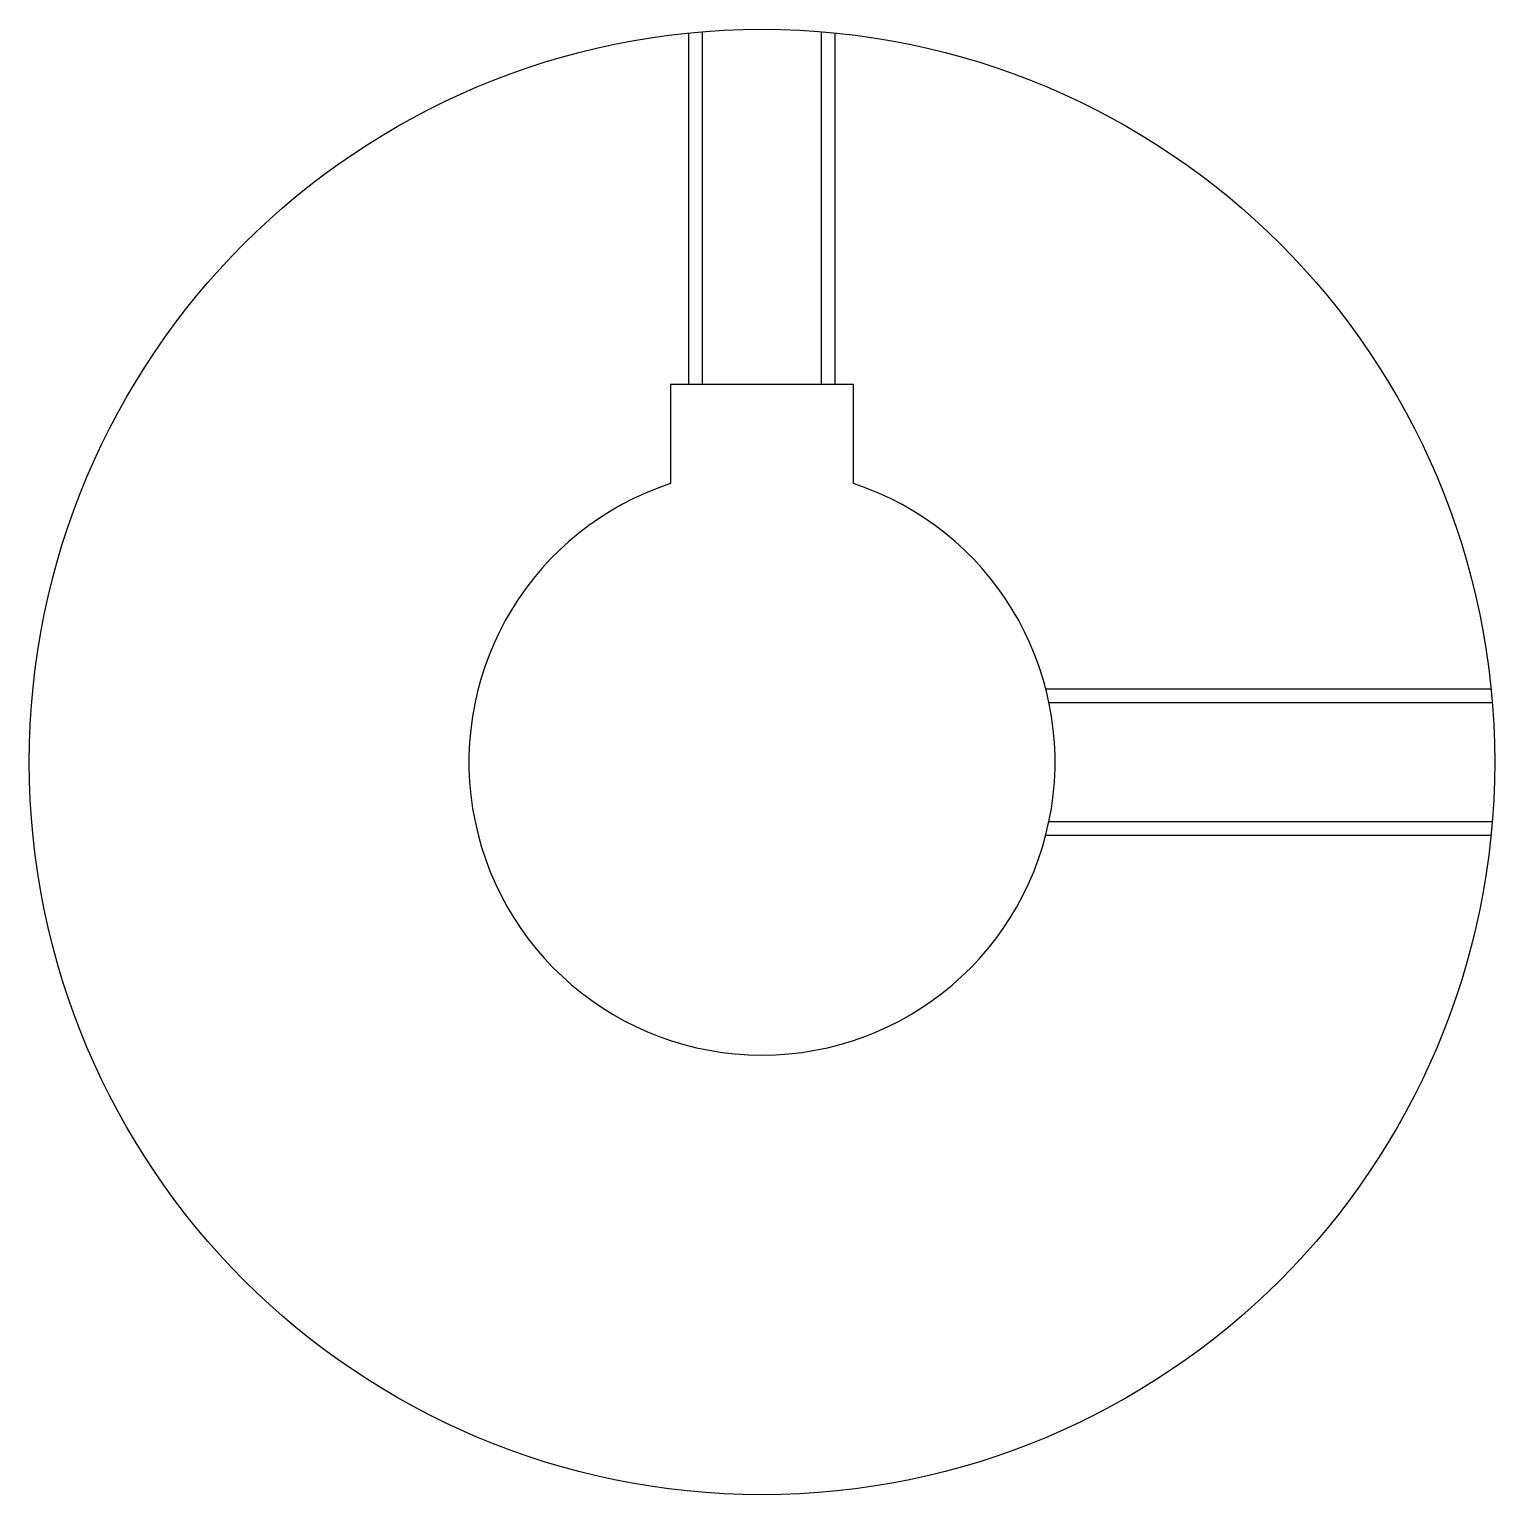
# Model space of a CAD drawing. Header units: metres. Extents: x 123 to 288, y 62 to 185.
# Drawn here: x 248 to 288, y 103.75 to 143.75 of the extents above.
import ezdxf

# ---------------------------------------------------------------- set-up
doc = ezdxf.new("R2010")
doc.units = ezdxf.units.M

msp = doc.modelspace()

# ---------------------------------------------------------------- linework, layer by layer
at = {"color": 4}
for points in [[(266, 134.050003), (266, 143.64975)], [(266.380005, 134.050003), (266.380005, 143.68428)], [(269.619995, 134.050003), (269.619995, 143.68428)], [(270, 134.050003), (270, 143.64975)], [(270.5, 131.349335), (270.5, 134.050003), (265.5, 134.050003), (265.5, 131.349335)], [(275.745972, 125.75), (287.89975, 125.75)], [(275.834259, 125.370003), (287.934265, 125.370003)], [(275.834259, 122.129997), (287.934265, 122.129997)], [(275.745972, 121.75), (287.89975, 121.75)]]:
    msp.add_lwpolyline(points, dxfattribs=at)
msp.add_circle((268, 123.75), 20, dxfattribs=at)
msp.add_arc((268, 123.75), 8, 108.2099573, 71.7900427, dxfattribs=at)

doc.saveas('drawing.dxf')
